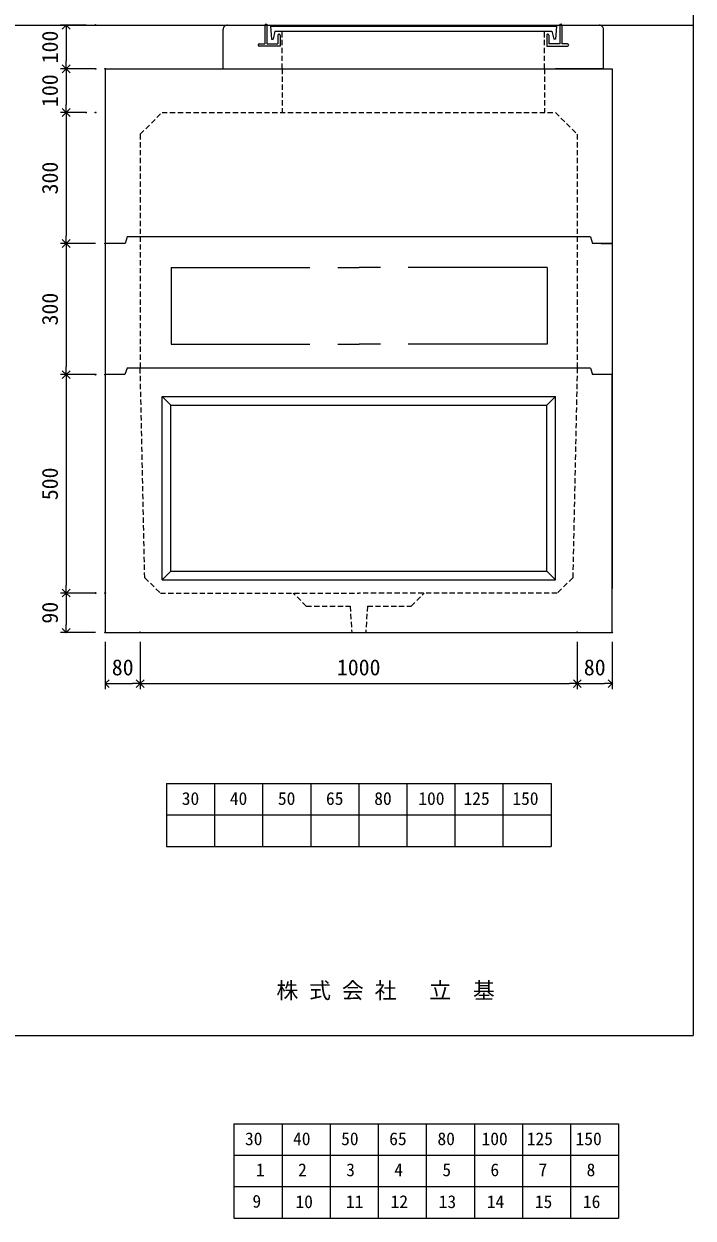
# Model space of a CAD drawing. Units: millimetres, scale not verified. Extents: x -4890 to 18490, y -2347 to 2347.
# Drawn here: x 3359 to 4890, y -2347 to 387 of the extents above; entities that cross this region are included whole.
import ezdxf
from ezdxf.enums import TextEntityAlignment as Align

# ---------------------------------------------------------------- set-up
doc = ezdxf.new("R2010")
doc.units = ezdxf.units.MM
doc.header["$LTSCALE"] = 10
doc.header["$PDMODE"] = 32
doc.header["$PDSIZE"] = 2
doc.linetypes.add('DASHED1', pattern=[1.8, 1.2, -0.6])
doc.linetypes.add('USER2', pattern=[50.8, 31.75, -6.35, 6.35, -6.35])
doc.layers.add('0-1_Defpoints', color=7, linetype='Continuous')
for name, color, linetype, lineweight in [('0-2_waku', 7, 'Continuous', 18), ('0-3_gaikei', 7, 'Continuous', 18), ('0-4_kakure', 7, 'DASHED1', 5), ('0-5_sunpou', 7, 'Continuous', 5), ('0-9_uchigawa', 6, 'Continuous', 18), ('0-B_futa', 3, 'Continuous', 18), ('0-C_GL', 4, 'Continuous', 18), ('0-E_文字１', 7, 'Continuous', 18), ('1-3_uchigawa2', 6, 'USER2', 18), ('1-5_文字２', 7, 'Continuous', 5)]:
    doc.layers.add(name, color=color, linetype=linetype, lineweight=lineweight)
doc.styles.add('ＭＳ ゴシック', font='')
doc.styles.get('ＭＳ ゴシック').set_extended_font_data('MS Gothic')

# ---------------------------------------------------------------- blocks, each defined once
blk = doc.blocks.new('_Open90')
at = {"layer": '0-5_sunpou'}
blk.add_line((0, 0), (-1, 0), dxfattribs=at)
blk.add_lwpolyline([(-0.5, 0.5), (0, 0), (-0.5, -0.5)], dxfattribs=at)
blk = doc.blocks.new('D71')
at = {"layer": '0-1_Defpoints'}
for p in [(4992.32, 1152.03), (5072.32, 1152.03), (5072.32, 1034.61)]:
    blk.add_point(p, dxfattribs=at)
at = {"layer": '0-5_sunpou'}
for p, q in [((4992.32, 1130.03), (4992.32, 1021.61)), ((5072.32, 1130.03), (5072.32, 1021.61)), ((5010.32, 1034.61), (5054.32, 1034.61))]:
    blk.add_line(p, q, dxfattribs=at)
at = {"layer": '0-5_sunpou', "xscale": 18, "yscale": 18, "rotation": 180}
blk.add_blockref('_Open90', (4992.32, 1034.61), dxfattribs=at)
at = {"layer": '0-5_sunpou', "xscale": 18, "yscale": 18}
blk.add_blockref('_Open90', (5072.32, 1034.61), dxfattribs=at)
at = {"layer": '0-5_sunpou', "style": 'ＭＳ ゴシック'}
blk.add_text('80', height=36.66, dxfattribs=at).set_placement((5007.32, 1042.61), align=Align.BOTTOM_LEFT)
blk = doc.blocks.new('D72')
at = {"layer": '0-1_Defpoints'}
for p in [(5072.32, 1152.03), (6072.32, 1152.03), (6072.32, 1034.61)]:
    blk.add_point(p, dxfattribs=at)
at = {"layer": '0-5_sunpou'}
for p, q in [((5072.32, 1130.03), (5072.32, 1021.61)), ((6072.32, 1130.03), (6072.32, 1021.61)), ((5090.32, 1034.61), (6054.32, 1034.61))]:
    blk.add_line(p, q, dxfattribs=at)
at = {"layer": '0-5_sunpou', "xscale": 18, "yscale": 18, "rotation": 180}
blk.add_blockref('_Open90', (5072.32, 1034.61), dxfattribs=at)
at = {"layer": '0-5_sunpou', "xscale": 18, "yscale": 18}
blk.add_blockref('_Open90', (6072.32, 1034.61), dxfattribs=at)
at = {"layer": '0-5_sunpou', "style": 'ＭＳ ゴシック'}
blk.add_text('1000', height=36.66, dxfattribs=at).set_placement((5522.32, 1042.61), align=Align.BOTTOM_LEFT)
blk = doc.blocks.new('D73')
at = {"layer": '0-1_Defpoints'}
for p in [(6072.32, 1152.03), (6152.32, 1152.03), (6152.32, 1034.61)]:
    blk.add_point(p, dxfattribs=at)
at = {"layer": '0-5_sunpou'}
for p, q in [((6072.32, 1130.03), (6072.32, 1021.61)), ((6152.32, 1130.03), (6152.32, 1021.61)), ((6090.32, 1034.61), (6134.32, 1034.61))]:
    blk.add_line(p, q, dxfattribs=at)
at = {"layer": '0-5_sunpou', "xscale": 18, "yscale": 18, "rotation": 180}
blk.add_blockref('_Open90', (6072.32, 1034.61), dxfattribs=at)
at = {"layer": '0-5_sunpou', "xscale": 18, "yscale": 18}
blk.add_blockref('_Open90', (6152.32, 1034.61), dxfattribs=at)
at = {"layer": '0-5_sunpou', "style": 'ＭＳ ゴシック'}
blk.add_text('80', height=36.66, dxfattribs=at).set_placement((6087.32, 1042.61), align=Align.BOTTOM_LEFT)
blk = doc.blocks.new('D74')
at = {"layer": '0-1_Defpoints'}
for p in [(4992.32, 1242.03), (4903, 1152.03), (4992.32, 1152.03)]:
    blk.add_point(p, dxfattribs=at)
at = {"layer": '0-5_sunpou'}
for p, q in [((4970.32, 1242.03), (4890, 1242.03)), ((4903, 1224.03), (4903, 1170.03)), ((4970.32, 1152.03), (4890, 1152.03))]:
    blk.add_line(p, q, dxfattribs=at)
at = {"layer": '0-5_sunpou', "xscale": 18, "yscale": 18}
for p, rotation in [((4903, 1242.03), 90), ((4903, 1152.03), 270)]:
    blk.add_blockref('_Open90', p, dxfattribs=dict(at, rotation=rotation))
at = {"layer": '0-5_sunpou', "style": 'ＭＳ ゴシック'}
blk.add_text('90', height=36.66, rotation=90, dxfattribs=at).set_placement((4895, 1172.03), align=Align.BOTTOM_LEFT)
blk = doc.blocks.new('D75')
at = {"layer": '0-1_Defpoints'}
for p in [(4992.32, 1742.03), (4903, 1242.03), (4970.32, 1242.03)]:
    blk.add_point(p, dxfattribs=at)
at = {"layer": '0-5_sunpou'}
for p, q in [((4970.32, 1742.03), (4890, 1742.03)), ((4903, 1724.03), (4903, 1260.03)), ((4948.32, 1242.03), (4890, 1242.03))]:
    blk.add_line(p, q, dxfattribs=at)
at = {"layer": '0-5_sunpou', "xscale": 18, "yscale": 18}
for p, rotation in [((4903, 1742.03), 90), ((4903, 1242.03), 270)]:
    blk.add_blockref('_Open90', p, dxfattribs=dict(at, rotation=rotation))
at = {"layer": '0-5_sunpou', "style": 'ＭＳ ゴシック'}
blk.add_text('500', height=36.66, rotation=90, dxfattribs=at).set_placement((4895, 1454.53), align=Align.BOTTOM_LEFT)
blk = doc.blocks.new('D76')
at = {"layer": '0-1_Defpoints'}
for p in [(4970.32, 2542.03), (4903, 2442.03), (4992.32, 2442.03)]:
    blk.add_point(p, dxfattribs=at)
at = {"layer": '0-5_sunpou'}
for p, q in [((4948.32, 2542.03), (4890, 2542.03)), ((4903, 2524.03), (4903, 2460.03)), ((4970.32, 2442.03), (4890, 2442.03))]:
    blk.add_line(p, q, dxfattribs=at)
at = {"layer": '0-5_sunpou', "xscale": 18, "yscale": 18}
for p, rotation in [((4903, 2542.03), 90), ((4903, 2442.03), 270)]:
    blk.add_blockref('_Open90', p, dxfattribs=dict(at, rotation=rotation))
at = {"layer": '0-5_sunpou', "style": 'ＭＳ ゴシック'}
blk.add_text('100', height=36.66, rotation=90, dxfattribs=at).set_placement((4895, 2454.53), align=Align.BOTTOM_LEFT)
blk = doc.blocks.new('D77')
at = {"layer": '0-1_Defpoints'}
for p in [(4970.32, 2442.03), (4903, 2342.03), (4970.32, 2342.03)]:
    blk.add_point(p, dxfattribs=at)
at = {"layer": '0-5_sunpou'}
for p, q in [((4948.32, 2442.03), (4890, 2442.03)), ((4903, 2424.03), (4903, 2360.03)), ((4948.32, 2342.03), (4890, 2342.03))]:
    blk.add_line(p, q, dxfattribs=at)
at = {"layer": '0-5_sunpou', "xscale": 18, "yscale": 18}
for p, rotation in [((4903, 2442.03), 90), ((4903, 2342.03), 270)]:
    blk.add_blockref('_Open90', p, dxfattribs=dict(at, rotation=rotation))
at = {"layer": '0-5_sunpou', "style": 'ＭＳ ゴシック'}
blk.add_text('100', height=36.66, rotation=90, dxfattribs=at).set_placement((4895, 2354.53), align=Align.BOTTOM_LEFT)
blk = doc.blocks.new('D78')
at = {"layer": '0-1_Defpoints'}
for p in [(4948.32, 2342.03), (4903, 2042.03), (4992.32, 2042.03)]:
    blk.add_point(p, dxfattribs=at)
at = {"layer": '0-5_sunpou'}
for p, q in [((4926.32, 2342.03), (4890, 2342.03)), ((4903, 2324.03), (4903, 2060.03)), ((4970.32, 2042.03), (4890, 2042.03))]:
    blk.add_line(p, q, dxfattribs=at)
at = {"layer": '0-5_sunpou', "xscale": 18, "yscale": 18}
for p, rotation in [((4903, 2342.03), 90), ((4903, 2042.03), 270)]:
    blk.add_blockref('_Open90', p, dxfattribs=dict(at, rotation=rotation))
at = {"layer": '0-5_sunpou', "style": 'ＭＳ ゴシック'}
blk.add_text('300', height=36.66, rotation=90, dxfattribs=at).set_placement((4895, 2154.53), align=Align.BOTTOM_LEFT)
blk = doc.blocks.new('D79')
at = {"layer": '0-1_Defpoints'}
for p in [(4992.32, 2042.03), (4903, 1742.03), (4970.32, 1742.03)]:
    blk.add_point(p, dxfattribs=at)
at = {"layer": '0-5_sunpou'}
for p, q in [((4970.32, 2042.03), (4890, 2042.03)), ((4903, 2024.03), (4903, 1760.03)), ((4948.32, 1742.03), (4890, 1742.03))]:
    blk.add_line(p, q, dxfattribs=at)
at = {"layer": '0-5_sunpou', "xscale": 18, "yscale": 18}
for p, rotation in [((4903, 2042.03), 90), ((4903, 1742.03), 270)]:
    blk.add_blockref('_Open90', p, dxfattribs=dict(at, rotation=rotation))
at = {"layer": '0-5_sunpou', "style": 'ＭＳ ゴシック'}
blk.add_text('300', height=36.66, rotation=90, dxfattribs=at).set_placement((4895, 1854.53), align=Align.BOTTOM_LEFT)

msp = doc.modelspace()

# ---------------------------------------------------------------- linework, layer by layer
at = {"layer": '0-2_waku'}
for p, q in [((4890, 2346.51), (4890, -1928.49)), ((3685, -1351.82), (3685, -1495.82)), ((3685, -1351.82), (3685, -1495.82)), ((3685, -1351.82), (3685, -1495.82)), ((3685, -1351.82), (3685, -1495.82)), ((3685, -1351.82), (4565, -1351.82)), ((3795, -1351.82), (3795, -1495.82)), ((3905, -1351.82), (3905, -1495.82)), ((3905, -1351.82), (3905, -1495.82)), ((4015, -1351.82), (4015, -1495.82)), ((4125, -1351.82), (4125, -1495.82)), ((4235, -1351.82), (4235, -1495.82)), ((4345, -1351.82), (4345, -1495.82)), ((4455, -1351.82), (4455, -1495.82)), ((4565, -1351.82), (4565, -1495.82)), ((3685, -1423.82), (4565, -1423.82)), ((3685, -1495.82), (4565, -1495.82)), ((-1230, -1928.49), (4890, -1928.49)), ((-1230, -1928.49), (4890, -1928.49))]:
    msp.add_line(p, q, dxfattribs=at)
at = {"layer": '0-3_gaikei'}
for p, q in [((3825, 384.18), (3910, 384.18)), ((4590, 384.18), (4675, 384.18)), ((3815, 284.18), (3815, 374.18)), ((4685, 284.18), (4685, 374.18)), ((3545, 284.18), (4705, 284.18)), ((3545, 284.18), (4705, 284.18)), ((3545, 284.18), (3545, -905.82)), ((3815, 284.18), (3925, 284.18)), ((3815, 284.18), (3925, 284.18)), ((3815, 284.18), (3925, 284.18)), ((3815, 284.18), (3925, 284.18)), ((3815, 284.18), (3925, 284.18)), ((3815, 284.18), (3925, 284.18)), ((3850, 284.18), (4650, 284.18)), ((3850, 284.18), (4650, 284.18)), ((3850, 284.18), (4650, 284.18)), ((3850, 284.18), (4650, 284.18)), ((4685, 284.18), (4575, 284.18)), ((4685, 284.18), (4575, 284.18)), ((4685, 284.18), (4575, 284.18)), ((4685, 284.18), (4575, 284.18)), ((4685, 284.18), (4575, 284.18)), ((4685, 284.18), (4575, 284.18)), ((4685, 284.18), (4575, 284.18)), ((4685, 284.18), (4575, 284.18)), ((4705, 284.18), (4705, -905.82)), ((3595, -100.82), (3590.5, -115.82)), ((4125, -100.82), (3595, -100.82)), ((4655, -100.82), (4125, -100.82)), ((4655, -100.82), (4660, -115.82)), ((3570, -115.82), (3545, -115.82)), ((3570, -115.82), (3545, -115.82)), ((3590.5, -115.82), (3545, -115.82)), ((4705, -115.82), (4660, -115.82)), ((4680, -115.82), (4705, -115.82)), ((4680, -115.82), (4705, -115.82)), ((4125, -400.82), (3595, -400.82)), ((4655, -400.82), (4125, -400.82)), ((4655, -400.82), (4125, -400.82)), ((4655, -400.82), (4660, -415.82)), ((4655, -400.82), (4660, -415.82)), ((3545, -415.82), (3545, -1005.82)), ((4705, -415.82), (4660, -415.82)), ((4705, -415.82), (4660, -415.82)), ((3545, -1005.82), (4705, -1005.82)), ((3545, -1005.82), (4705, -1005.82))]:
    msp.add_line(p, q, dxfattribs=at)
for points in [[(3595, -400.82), (3590, -415.82), (3545, -415.82)], [(3545, -1005.82), (4705, -1005.82), (4705, -415.82)]]:
    msp.add_lwpolyline(points, dxfattribs=at)
for centre, radius, start, end in [((3824.42, 374.76), 9.44, 86.47383, 183.52617), ((4675.33, 374.51), 9.68, 358.04251, 91.95749)]:
    msp.add_arc(centre, radius, start, end, dxfattribs=at)
at = {"layer": '0-4_kakure'}
for p, q in [((3950, 284.18), (3950, 370.68)), ((4550, 284.18), (4550, 370.68)), ((3950, 284.18), (3950, 184.18)), ((4550, 284.18), (4550, 184.18)), ((3625, 134.18), (3675, 184.18)), ((3625, 134.18), (3675, 184.18)), ((3675, 184.18), (4575, 184.18)), ((4575, 184.18), (4625, 134.18)), ((3625, 134.18), (3625, -400.82)), ((4625, 134.18), (4625, -400.82)), ((3635.32, -880.82), (3625, -400.82)), ((4625, -400.82), (4614.68, -880.82)), ((3635.32, -880.82), (3671.08, -915.82)), ((4614.68, -880.82), (4578.92, -915.82)), ((3671.08, -915.82), (4125, -915.82)), ((4005, -945.82), (3975, -915.82)), ((4578.92, -915.82), (4125, -915.82)), ((4245, -945.82), (4275, -915.82)), ((4005, -945.82), (4105, -945.82)), ((4105, -945.82), (4109, -1005.82)), ((4145, -945.82), (4141, -1005.82)), ((4145, -945.82), (4245, -945.82))]:
    msp.add_line(p, q, dxfattribs=at)
at = {"layer": '0-9_uchigawa'}
for p, q in [((3675, -465.82), (4125, -465.82)), ((3675, -885.82), (3675, -465.82)), ((3675, -465.82), (3695, -485.82)), ((3695, -485.82), (4125, -485.82)), ((3695, -865.82), (3695, -485.82)), ((4125, -465.82), (4575, -465.82)), ((4555, -865.82), (4555, -485.82)), ((4575, -885.82), (4575, -465.82)), ((3675, -885.82), (3695, -865.82)), ((3695, -865.82), (4125, -865.82)), ((4125, -865.82), (4555, -865.82)), ((4575, -885.82), (4555, -865.82)), ((3675, -885.82), (4125, -885.82)), ((4125, -885.82), (4575, -885.82))]:
    msp.add_line(p, q, dxfattribs=at)
msp.add_lwpolyline([(4125, -485.82), (4555, -485.82), (4575, -465.82)], dxfattribs=at)
at = {"layer": '0-B_futa'}
for p, q in [((3910, 384.18), (3910, 341.18)), ((3912, 386.18), (3915, 386.18)), ((3915, 386.18), (3915, 341.18)), ((4585, 386.18), (4585, 341.18)), ((4585, 386.18), (4588, 386.18)), ((4590, 384.18), (4590, 341.18)), ((3922.81, 381.68), (4577.14, 381.68)), ((3922.81, 381.68), (3925.3, 351.68)), ((3933.33, 370.68), (3929.01, 351.68)), ((3933.33, 370.68), (4566.67, 370.68)), ((3940, 361.18), (3940, 341.18)), ((3942, 363.18), (3943, 363.18)), ((3945, 361.18), (3945, 336.18)), ((4555, 361.18), (4555, 336.18)), ((4558, 363.18), (4557, 363.18)), ((4560, 361.18), (4560, 341.18)), ((4566.67, 370.68), (4570.99, 351.68)), ((4577.14, 381.68), (4574.89, 351.68)), ((3895, 339.18), (3895, 338.18)), ((3897, 341.18), (3910, 341.18)), ((3945, 336.18), (3897, 336.18)), ((3915, 341.18), (3940, 341.18)), ((3925.3, 351.68), (3929.01, 351.68)), ((4555, 336.18), (4603, 336.18)), ((4585, 341.18), (4560, 341.18)), ((4574.89, 351.68), (4570.99, 351.68)), ((4603, 341.18), (4590, 341.18)), ((4605, 339.18), (4605, 338.18))]:
    msp.add_line(p, q, dxfattribs=at)
for centre, start, end in [((3912, 384.18), 90, 180), ((4588, 384.18), 0, 90), ((3942, 361.18), 90, 180), ((3943, 361.18), 0, 90), ((4557, 361.18), 90, 180), ((4558, 361.18), 0, 90), ((3897, 339.18), 90, 180), ((3897, 338.18), 180, 270), ((4603, 339.18), 0, 90), ((4603, 338.18), 270, 0)]:
    msp.add_arc(centre, 2, start, end, dxfattribs=at)
at = {"layer": '0-C_GL'}
msp.add_line((-1230, 384.18), (4890, 384.18), dxfattribs=at)
at = {"layer": '1-3_uchigawa2'}
for p, q in [((3695.85, -170.82), (4125.85, -170.82)), ((3695.85, -170.82), (3695.85, -345.82)), ((4555.85, -170.82), (4125.85, -170.82)), ((4555.85, -170.82), (4555.85, -345.82)), ((3695.85, -345.82), (4125.85, -345.82)), ((4555.85, -345.82), (4125.85, -345.82))]:
    msp.add_line(p, q, dxfattribs=at)
at = {"layer": '1-5_文字２'}
for p, q in [((3839.57, -2130.64), (3839.57, -2274.64)), ((3839.57, -2130.64), (3839.57, -2274.64)), ((3839.57, -2130.64), (3839.57, -2274.64)), ((3839.57, -2130.64), (3839.57, -2274.64)), ((3839.57, -2130.64), (4719.57, -2130.64)), ((3839.57, -2130.64), (3839.57, -2274.64)), ((3839.57, -2130.64), (3839.57, -2274.64)), ((3839.57, -2130.64), (3839.57, -2274.64)), ((3839.57, -2130.64), (3839.57, -2274.64)), ((3839.57, -2130.64), (4719.57, -2130.64)), ((3949.57, -2130.64), (3949.57, -2274.64)), ((3949.57, -2130.64), (3949.57, -2274.64)), ((4059.57, -2130.64), (4059.57, -2274.64)), ((4059.57, -2130.64), (4059.57, -2274.64)), ((4059.57, -2130.64), (4059.57, -2274.64)), ((4059.57, -2130.64), (4059.57, -2274.64)), ((4169.57, -2130.64), (4169.57, -2274.64)), ((4169.57, -2130.64), (4169.57, -2274.64)), ((4279.57, -2130.64), (4279.57, -2274.64)), ((4279.57, -2130.64), (4279.57, -2274.64)), ((4389.57, -2130.64), (4389.57, -2274.64)), ((4389.57, -2130.64), (4389.57, -2274.64)), ((4499.57, -2130.64), (4499.57, -2274.64)), ((4499.57, -2130.64), (4499.57, -2274.64)), ((4609.57, -2130.64), (4609.57, -2274.64)), ((4609.57, -2130.64), (4609.57, -2274.64)), ((4719.57, -2130.64), (4719.57, -2274.64)), ((4719.57, -2130.64), (4719.57, -2274.64)), ((3839.57, -2202.64), (4719.57, -2202.64)), ((3839.57, -2202.64), (4719.57, -2202.64)), ((3839.57, -2274.64), (4719.57, -2274.64)), ((3839.57, -2274.64), (4719.57, -2274.64)), ((3839.57, -2274.64), (3839.57, -2346.64)), ((3839.57, -2274.64), (3839.57, -2346.64)), ((3839.57, -2274.64), (3839.57, -2346.64)), ((3839.57, -2274.64), (3839.57, -2346.64)), ((3839.57, -2274.64), (4719.57, -2274.64)), ((3839.57, -2274.64), (3839.57, -2346.64)), ((3839.57, -2274.64), (3839.57, -2346.64)), ((3839.57, -2274.64), (3839.57, -2346.64)), ((3839.57, -2274.64), (3839.57, -2346.64)), ((3839.57, -2274.64), (4719.57, -2274.64)), ((3949.57, -2274.64), (3949.57, -2346.64)), ((3949.57, -2274.64), (3949.57, -2346.64)), ((4059.57, -2274.64), (4059.57, -2346.64)), ((4059.57, -2274.64), (4059.57, -2346.64)), ((4059.57, -2274.64), (4059.57, -2346.64)), ((4059.57, -2274.64), (4059.57, -2346.64)), ((4169.57, -2274.64), (4169.57, -2346.64)), ((4169.57, -2274.64), (4169.57, -2346.64)), ((4279.57, -2274.64), (4279.57, -2346.64)), ((4279.57, -2274.64), (4279.57, -2346.64)), ((4389.57, -2274.64), (4389.57, -2346.64)), ((4389.57, -2274.64), (4389.57, -2346.64)), ((4499.57, -2274.64), (4499.57, -2346.64)), ((4499.57, -2274.64), (4499.57, -2346.64)), ((4609.57, -2274.64), (4609.57, -2346.64)), ((4609.57, -2274.64), (4609.57, -2346.64)), ((4719.57, -2274.64), (4719.57, -2346.64)), ((4719.57, -2274.64), (4719.57, -2346.64)), ((3839.57, -2346.64), (4719.57, -2346.64)), ((3839.57, -2346.64), (4719.57, -2346.64))]:
    msp.add_line(p, q, dxfattribs=at)

# ---------------------------------------------------------------- block references
at = {"layer": '0-5_sunpou'}
for name in ['D76', 'D77', 'D78', 'D79', 'D75', 'D74', 'D71', 'D72', 'D73']:
    msp.add_blockref(name, (-1447.32, -2157.85), dxfattribs=at)

# ---------------------------------------------------------------- texts
at = {"layer": '0-E_文字１', "style": 'ＭＳ ゴシック'}
for s, height, p in [('30', 29.33, (3720.06, -1409.64)), ('40', 29.33, (3830.06, -1409.64)), ('50', 29.33, (3940.06, -1409.64)), ('65', 29.33, (4050.06, -1409.64)), ('80', 29.33, (4160.47, -1409.64)), ('100', 29.33, (4261.34, -1409.64)), ('125', 29.33, (4364.73, -1409.64)), ('150', 29.33, (4476.49, -1409.64)), ('株 式 会 社 \u3000立\u3000基', 36.66, (3936.53, -1854.84))]:
    msp.add_text(s, height=height, dxfattribs=at).set_placement(p, align=Align.BOTTOM_LEFT)
at = {"layer": '1-5_文字２', "style": 'ＭＳ ゴシック'}
for s, p in [('30', (3864.72, -2188.46)), ('30', (3864.72, -2188.46)), ('40', (3974.72, -2188.46)), ('40', (3974.72, -2188.46)), ('50', (4084.72, -2188.46)), ('50', (4084.72, -2188.46)), ('65', (4194.72, -2188.46)), ('65', (4194.72, -2188.46)), ('80', (4305.13, -2188.46)), ('80', (4305.13, -2188.46)), ('100', (4406, -2188.46)), ('100', (4406, -2188.46)), ('125', (4509.39, -2188.46)), ('125', (4509.39, -2188.46)), ('150', (4621.16, -2188.46)), ('150', (4621.16, -2188.46)), ('1', (3889.87, -2259.5)), ('2', (3986.31, -2259.5)), ('3', (4096.31, -2259.5)), ('4', (4206.31, -2259.5)), ('5', (4316.31, -2259.5)), ('6', (4426.31, -2259.5)), ('7', (4536.31, -2259.5)), ('8', (4646.31, -2259.5)), ('9', (3881.8, -2331.5)), ('10', (3980.22, -2332.46)), ('11', (4095.72, -2332.46)), ('12', (4197.92, -2332.46)), ('13', (4307.92, -2332.46)), ('14', (4417.92, -2332.46)), ('15', (4527.92, -2332.46)), ('16', (4637.92, -2332.46))]:
    msp.add_text(s, height=29.33, dxfattribs=at).set_placement(p, align=Align.BOTTOM_LEFT)

doc.saveas('drawing.dxf')
